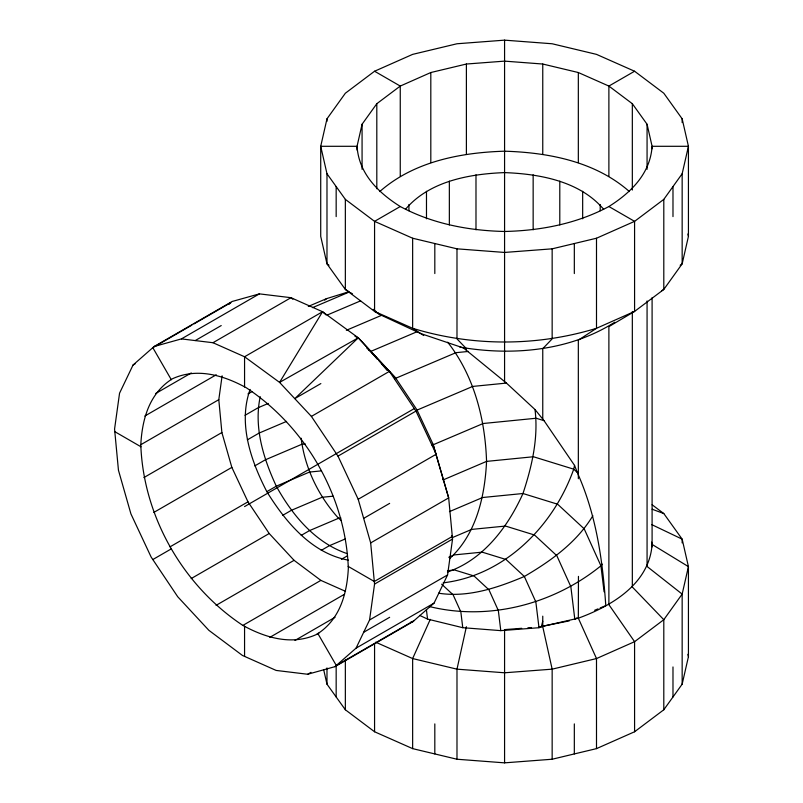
<?xml version="1.0" encoding="UTF-8"?>
<svg xmlns="http://www.w3.org/2000/svg" width="803" height="803" viewBox="0 0 803 803"><rect width="100%" height="100%" fill="white"/><g stroke="black" fill="none" stroke-linecap="round" stroke-linejoin="round"><path stroke-width="1.2" d="M578.341 478.698L578.331 340.161L596.499 328.297L634.581 311.423L663.8 289.441L682.159 263.846L688.432 236.373L688.432 146.297L682.159 118.824L663.8 93.228L634.581 71.236L596.499 54.373L552.153 43.764L504.575 40.15L456.987 43.764L412.642 54.373L374.569 71.236L345.35 93.228L326.982 118.824L320.718 146.297L320.718 236.373L326.982 263.846L345.35 289.441L374.569 311.423L379.879 314.565L420.662 333.526L463.482 347.97L506.442 383.081L535.009 409.54L544.032 420.662L574.546 465.409L578.331 474.934C596.438 516.279 602.742 561.026 605.783 605.633L600.212 607.951M140.796 444.711C142.171 419.005 149.368 393.239 172.384 378.795C197.126 367.383 223.605 375.322 246.26 387.739C306.043 427.296 345.822 496.655 348.331 568.454C346.946 594.15 339.749 619.916 316.733 634.36C291.991 645.783 265.512 637.833 242.857 625.417C183.074 585.859 143.305 516.51 140.796 444.711L218.797 399.673L222.11 375.804M348.472 560.153C311.745 553.578 285.507 521.86 266.837 491.647C250.968 460.922 237.849 423.462 250.134 389.425M334.971 666.651L356.07 648.141L369.571 619.976L374.549 584.082L370.675 542.918L358.198 499.265L337.983 456.124L311.393 416.406L279.574 382.399L244.564 356.763L212.976 342.72L181.408 338.906L154.146 346.505L133.047 365.024L119.557 393.189L114.568 429.073L118.453 470.247L130.919 513.89L151.135 557.041L177.724 596.749L208.86 630.315L242.436 655.449L276.152 670.435L307.71 674.259L334.971 666.651L412.973 621.622L434.072 603.103L447.572 574.938L452.551 539.054L448.676 497.88L433.078 444.28L416.938 409.831L395.718 378.133L358.268 337.812L322.565 311.735L290.977 297.692L259.409 293.868L232.157 301.476L154.146 346.505M260.242 396.672C253.648 427.166 263.474 458.613 276.302 486.186C292.262 515.054 315.037 542.728 347.227 553.648M574.546 465.409L573.723 469.173C553.598 525.965 504.816 575.54 443.166 582.837M466.392 626.701L456.987 669.16L456.987 759.236L504.575 762.85L552.153 759.236L596.499 748.627L634.581 731.764L663.8 709.772L682.159 684.176L688.432 656.703L688.432 566.627L682.159 539.154L663.8 513.559L652.106 504.766M652.096 148.796L652.096 146.297L647.067 124.254L632.332 103.707L608.885 86.072L578.331 72.531L542.758 64.029L504.575 61.128L466.392 64.029L430.809 72.531L400.255 86.072L376.808 103.707L362.073 124.254L357.044 146.297L357.044 150.051M680.161 265.251L682.159 263.846L682.159 173.769L688.432 146.297L652.096 146.297C650.289 173.709 630.907 192.63 608.885 206.522C576.825 223.706 540.69 230.672 504.575 231.475C468.45 230.672 432.315 223.706 400.255 206.522C378.243 192.63 358.861 173.709 357.044 146.297L320.718 146.297L326.982 173.769L326.982 263.846L328.989 265.251M651.574 542.115L652.096 544.434C649.326 583.841 611.695 605.974 578.331 618.2L542.667 626.31L538.994 627.715L500.781 630.636L462.769 627.695L427.547 619.083L419.668 615.399M541.332 626.812L542.758 621.181M430.278 619.374L412.642 658.56L412.642 748.627L456.987 759.236M326.148 314.987L322.565 311.735L279.574 382.399L358.268 337.812L395.718 378.133L394.755 378.695L455.903 352.688L468.5 351.433M592.865 515.707C576.845 542.396 550.778 561.046 524.339 576.484C497.469 587.796 468.079 597.813 438.579 593.196M405.485 209.292C429.364 181.117 469.353 173.96 504.575 172.605C539.787 173.96 579.776 181.117 603.665 209.292M326.982 173.769L345.35 199.375L374.569 221.357L412.642 238.23L456.987 248.83L504.575 252.443L552.153 248.83L596.499 238.23L634.581 221.357L663.8 199.375L682.159 173.769M416.938 409.831L415.984 411.086L337.983 456.124M602.431 564.188L600.925 565.814C553.759 604.107 489.007 621.211 429.555 606.576M228.935 304.297L230.822 302.641L193.985 323.91M324.653 300.141L326.6 298.636L349.034 291.7M449.529 558.667C476.33 534.326 484.882 496.334 486.558 461.394C485.193 419.216 474.121 375.764 447.672 342.198M379.739 191.576C413.746 161.574 460.49 152.53 504.575 151.195C548.66 152.53 595.394 161.574 629.401 191.576M614.747 322.214C569.508 351.122 511.872 356.1 459.848 347.097M661.702 290.746L663.8 289.441L663.8 199.375M575.139 618.962L576.986 617.828M191.817 325.165L152.821 347.679L171.32 379.729M400.255 206.522L374.569 221.357L374.569 311.423L412.642 328.297L423.703 335.513M634.581 71.236L608.885 86.072L608.885 176.138M133.047 365.024L135.215 363.769M181.408 338.906L259.409 293.868M195.229 340.572L221.226 325.566M212.976 342.72L290.977 297.692L292.844 299.238M155.541 393.58L191.295 372.943M322.565 311.735L244.564 356.763L244.564 386.986M144.771 416.064L216.268 374.78M247.986 393.902L252.102 391.523M245.015 415.312L258.104 407.753L268.252 403.437M143.888 477.574L221.889 432.536L218.797 399.673M368.637 349.988L370.605 351.483L417.008 331.739M320.859 383.573L294.862 398.579L358.268 337.812L354.986 336.296M247.334 439.873L259.098 433.078L286.571 421.394M311.393 416.406L389.405 371.377L415.984 411.086L436.2 454.237L358.198 499.265M153.845 512.414L231.846 467.386L221.889 432.536M254.772 465.911L265.301 459.828L301.677 444.36L305.331 443.999M169.985 546.863L247.986 501.825L231.846 467.386M266.837 491.647L276.302 486.186L309.496 472.064L321.511 470.869M152.821 559.55L171.32 548.861M244.564 506.583L414.308 408.576M282.696 515.335L291.328 510.347L322.073 497.278L333.135 496.184M191.204 578.561L269.206 533.523L294.069 560.323L320.869 580.388L345.541 591.349M301.266 535.36L309.376 530.673L338.545 518.276L340.924 518.035M363.659 518.377L389.656 503.371M216.057 605.362L294.069 560.323M321.29 550.356L329.21 545.779L345.22 538.974M341.405 559.3L347.458 555.796M370.675 542.918L448.676 497.88L433.078 444.28M242.857 625.417L320.869 580.388M269.778 637.381L344.527 594.23M452.31 536.454L374.308 581.492L348.131 566.376M374.549 584.082L452.551 539.054M294.972 640.433L335.062 617.286M316.733 634.36L318.901 633.115M369.571 619.976L447.572 574.938M363.659 632.302L389.656 617.296M307.71 674.259L310.962 672.382M356.07 648.141L434.072 603.103M414.308 620.448L336.306 665.486L317.797 633.426M308.302 306.415L326.6 298.636M312.538 307.639L349.144 292.061M327.453 314.937L360.647 300.834M346.344 330.304L381.606 315.308M416.004 410.544L472.726 386.424L506.442 383.081M432.044 445.253L483.185 423.502L536.203 418.243L544.032 420.662M449.459 511.621L482.633 497.509L522.974 493.514L557.623 504.214L584.213 528.866L600.925 565.814L604.087 591.781M452.149 537.699L471.662 529.408L505.488 526.055L534.537 535.019L556.83 555.696L570.843 586.672L574.807 619.173M448.767 557.282L454.398 554.893L482.171 552.143L506.031 559.5L524.339 576.484L535.842 601.919L538.994 627.715M594.632 610.28L597.974 608.885M447.452 572.017C483.356 559.771 507.877 527.039 522.974 493.514C531.867 466.593 538.552 437.996 535.009 409.54M410.604 622.275L412.973 621.622M538.883 627.002L569.267 620.89M447.492 570.702L454.628 570L474.051 575.992L488.957 589.824L498.332 610.531L500.781 630.636M521.729 628.307L504.575 629.612L504.575 762.85M527.852 627.836L531.526 627.555M652.146 509.222L663.8 513.559M375.684 642.189L412.642 658.56L456.987 669.16L504.575 672.784L552.153 669.16L596.499 658.56L634.581 641.687L663.8 619.705L682.159 594.1L688.432 566.627L652.096 544.434M323.709 669.843L326.982 684.176L345.35 709.772L374.569 731.764L412.642 748.627M651.604 524.55L682.159 539.154L682.159 542.908M374.569 71.236L400.255 86.072L400.255 176.138M608.885 206.522L634.581 221.357L634.581 311.423L608.885 326.62L608.885 604.659L634.581 641.687L634.581 731.764M114.819 431.673L140.987 446.789M348.412 291.348L345.35 289.441L345.35 199.375M350.459 292.613L352.497 293.888M366.891 348.361L370.866 351.343M373.214 309.326L376.065 311.574M377.972 313.07L379.879 314.565M341.426 520.575L338.545 518.276C318.46 496.093 304.849 467.938 301.135 438.197M578.24 473.368L573.723 469.173L533.453 456.746L486.558 461.394L443.115 479.933L443.035 479.12M441.66 584.183L453.103 594.792L460.842 611.906L462.769 627.695M370.605 351.483L377.269 358.991L370.715 351.423M381.425 363.679L387.257 370.243M379.006 360.828L387.297 370.223M247.986 501.825L269.206 533.523M451.718 535.521L452.27 537.88M687.88 233.984L688.432 236.373M687.88 654.315L688.432 656.703M542.667 626.31L552.153 669.16L552.153 759.236M426.383 609.547L427.547 619.083M578.451 576.383L578.331 618.2L596.499 658.56L596.499 748.627M682.159 118.824L682.159 122.578M682.159 684.176L682.159 594.1L647.067 566.476L647.067 300.964M672.984 186.577L672.984 216.599M672.984 666.952L672.984 696.974M663.8 709.772L663.8 619.705L632.332 587.023L632.332 311.484M652.096 297.702L652.096 546.903M647.067 124.254L647.067 169.292M632.332 103.707L632.332 190.03M600.212 204.494L600.212 210.747M596.499 238.23L596.499 328.297C536.866 346.565 472.274 346.565 412.642 328.297L412.642 238.23M582.667 191.285L582.667 218.807M578.331 72.531L578.331 162.607M574.326 243.53L574.326 273.552M574.326 723.904L574.326 753.927M559.791 181.147L559.791 224.94M552.153 248.83L552.153 338.896L542.758 348.663L542.758 419.437M542.758 64.029L542.758 154.096M542.758 616.172L542.758 626.701M533.152 174.783L533.152 229.829M504.575 40.15L504.575 381.907M475.988 174.783L475.988 229.829M466.392 64.029L466.392 154.096M466.392 350.188L466.392 348.663L456.987 338.896L456.987 248.83M449.349 181.147L449.349 224.94M434.814 243.53L434.814 273.552M434.814 723.904L434.814 753.927M430.809 72.531L430.809 162.607M426.483 191.285L426.483 218.807M408.928 204.494L408.928 210.757M376.808 103.707L376.808 188.775M374.569 644.187L374.569 731.764M362.073 124.254L362.073 169.292M345.35 659.735L345.35 709.772M336.166 186.577L336.166 216.599M336.166 666.952L336.166 696.974M326.982 118.824L326.982 121.323M326.982 667.915L326.982 684.176M244.564 626.179L244.564 656.392"/></g></svg>
